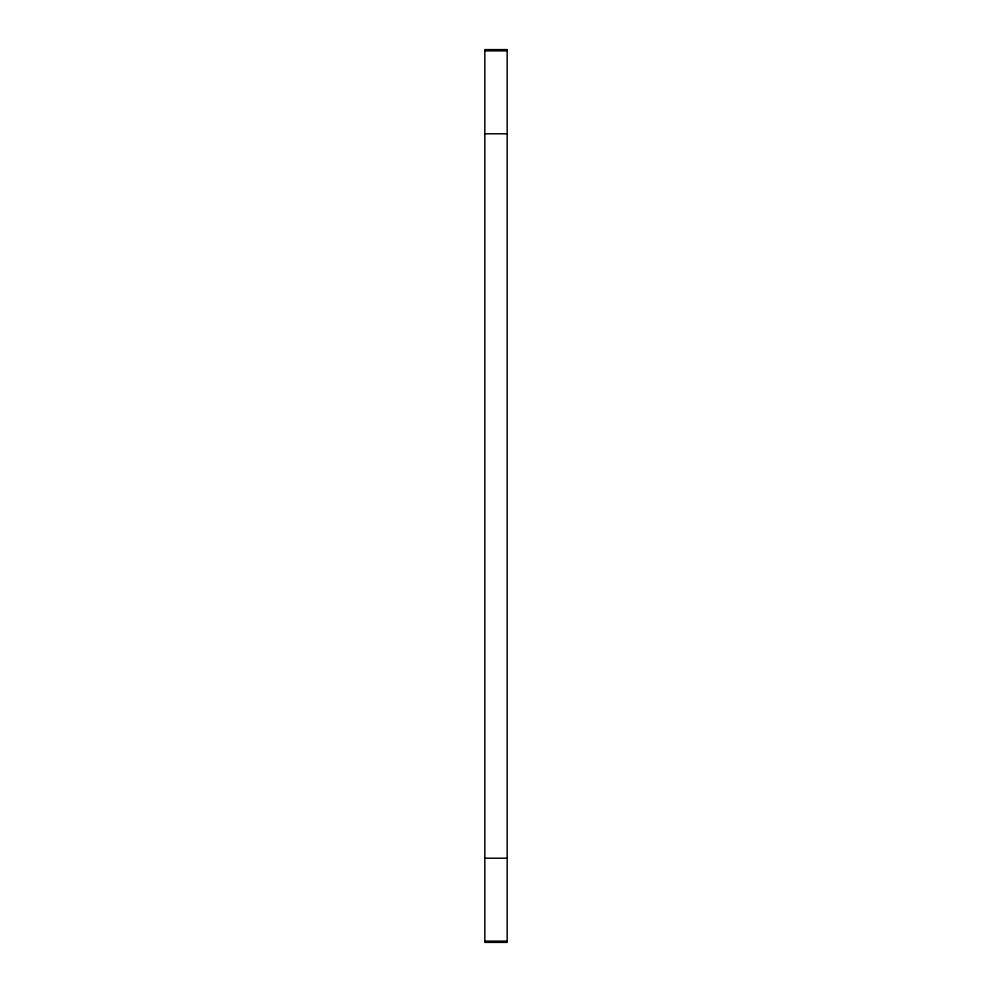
<?xml version="1.0" encoding="UTF-8"?>
<svg xmlns="http://www.w3.org/2000/svg" width="992" height="992" viewBox="0 0 992 992"><rect width="100%" height="100%" fill="white"/><g stroke="black" fill="none" stroke-linecap="round" stroke-linejoin="round"><path stroke-width="1.49" d="M484.84 50.877L507.16 50.877M484.84 133.784L507.16 133.784M484.84 858.216L507.16 858.216M484.84 941.123L507.16 941.123M507.16 49.6L484.84 49.6L484.84 942.4L507.16 942.4L507.16 49.6"/></g></svg>
